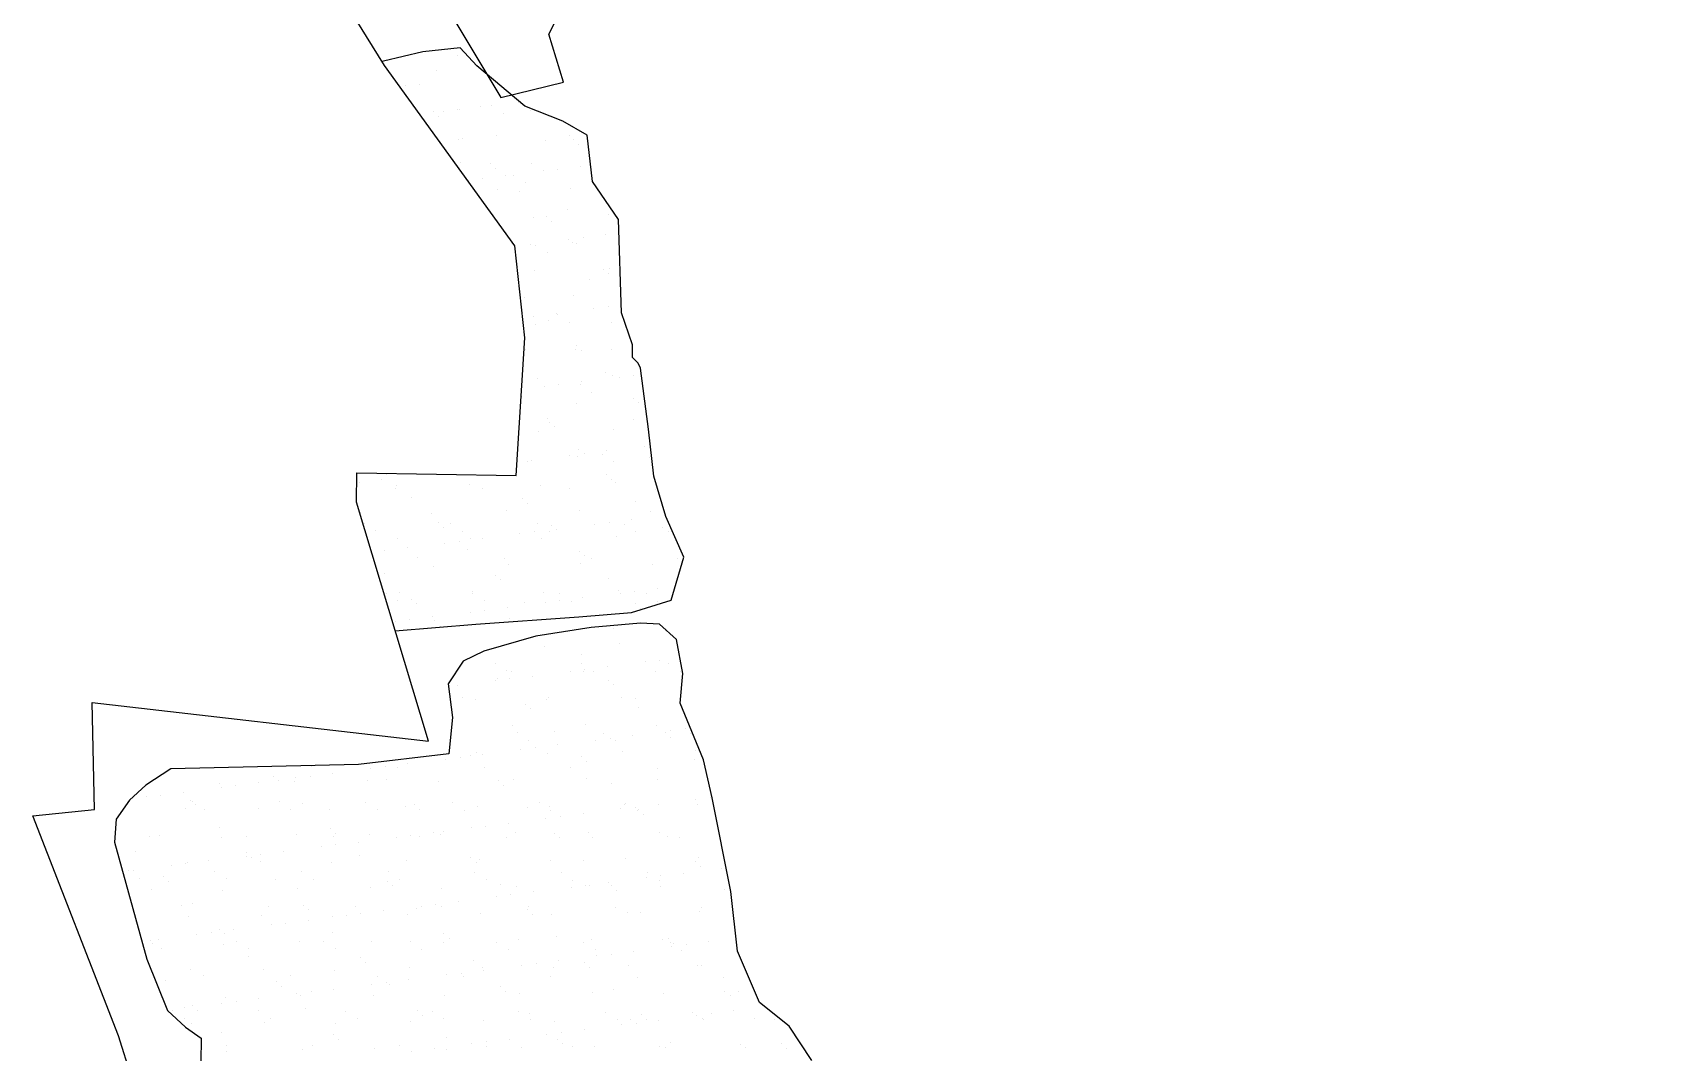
# Model space of a CAD drawing. Header units: metres. Extents: x 333256 to 336477, y 1789489 to 1791930.
# Drawn here: x 333256 to 334432, y 1790223 to 1790955 of the extents above; entities that cross this region are included whole.
import ezdxf

# ---------------------------------------------------------------- set-up
doc = ezdxf.new("R2010")
doc.units = ezdxf.units.M
doc.layers.add('SAND DUNES', color=42, linetype='Continuous')

msp = doc.modelspace()

# ---------------------------------------------------------------- linework, layer by layer
at = {"color": 3}
for points in [[(333298.9, 1790474), (333540.7, 1790446.1), (333488.9, 1790618), (333489.1, 1790639), (333603.8, 1790637.2), (333610, 1790736.2), (333602.8, 1790802.4), (333509.1, 1790932), (333430.7, 1791058.5)], [(333556.7, 1790968.9), (333592.6, 1790909), (333637.6, 1790920), (333627.1, 1790954.4), (333648.2, 1790995.9)], [(334470.7, 1789624.5), (334399.6, 1789569.1), (334302.3, 1789566.6), (334197.1, 1789512.9), (334027.1, 1789489), (333917.1, 1789493.2), (333536.2, 1789530.1), (333539.7, 1789490.9), (333520.5, 1789492.8), (333500.1, 1789589.7), (333486.1, 1789655), (333413.7, 1789928), (333345.8, 1790145.3), (333317.8, 1790234.4), (333256.1, 1790392.5), (333300.6, 1790397.1), (333298.9, 1790474)]]:
    msp.add_lwpolyline(points, dxfattribs=at)
at = {"layer": 'SAND DUNES'}
for p, q in [((333508.2, 1790935), (333507.4, 1790934.7)), ((333536.6, 1790941.8), (333508.2, 1790935)), ((333563.5, 1790944.6), (333536.6, 1790941.8)), ((333575.3, 1790931.6), (333563.5, 1790944.6)), ((333610, 1790902.6), (333575.3, 1790931.6)), ((333637.3, 1790892), (333610, 1790902.6)), ((333654.7, 1790881.9), (333637.3, 1790892)), ((333658.5, 1790848.6), (333654.7, 1790881.9)), ((333677.3, 1790821.1), (333658.5, 1790848.6)), ((333679.4, 1790754.2), (333677.3, 1790821.1)), ((333687.3, 1790731.1), (333679.4, 1790754.2)), ((333687.3, 1790726.1), (333687.3, 1790731.1)), ((333687.3, 1790722), (333687.3, 1790726.1)), ((333691.3, 1790717.9), (333687.3, 1790722)), ((333693.1, 1790714.3), (333691.3, 1790717.9)), ((333698.8, 1790670.5), (333693.1, 1790714.3)), ((333702.6, 1790636.7), (333698.8, 1790670.5)), ((333711.4, 1790607.8), (333702.6, 1790636.7)), ((333724.2, 1790578.4), (333711.4, 1790607.8)), ((333715.1, 1790547.6), (333724.2, 1790578.4)), ((333686.6, 1790538.8), (333715.1, 1790547.6)), ((333574.6, 1790530.4), (333648.8, 1790535.5)), ((333648.8, 1790535.5), (333686.6, 1790538.8)), ((333516.8, 1790525.5), (333574.6, 1790530.4)), ((333657.7, 1790528), (333617.8, 1790521.6)), ((333693.1, 1790531), (333657.7, 1790528)), ((333706.7, 1790530.3), (333693.1, 1790531)), ((333719, 1790519.2), (333706.7, 1790530.3)), ((333617.8, 1790521.6), (333580.4, 1790510.8)), ((333723.6, 1790494.8), (333719, 1790519.2)), ((333565.5, 1790503.6), (333554.7, 1790487.5)), ((333580.4, 1790510.8), (333565.5, 1790503.6)), ((333721.6, 1790473.6), (333723.6, 1790494.8)), ((333554.7, 1790487.5), (333558, 1790463.2)), ((333738.4, 1790432.8), (333721.6, 1790473.6)), ((333558, 1790463.2), (333555.3, 1790437)), ((333490.3, 1790429.5), (333355.3, 1790426.2)), ((333555.3, 1790437), (333490.3, 1790429.5)), ((333744.6, 1790405.4), (333738.4, 1790432.8)), ((333355.3, 1790426.2), (333337.5, 1790414.6)), ((333337.5, 1790414.6), (333325.7, 1790403.9)), ((333325.7, 1790403.9), (333316.2, 1790390.1)), ((333757.9, 1790338.2), (333744.6, 1790405.4)), ((333316.2, 1790390.1), (333314.8, 1790373.6)), ((333314.8, 1790373.6), (333338.1, 1790289.6)), ((333762.7, 1790295.2), (333757.9, 1790338.2)), ((333338.1, 1790289.6), (333353, 1790252.6)), ((333778.6, 1790258.4), (333762.7, 1790295.2)), ((333800, 1790241.3), (333778.6, 1790258.4)), ((333353, 1790252.6), (333365.9, 1790240.5)), ((333816.3, 1790216.7), (333800, 1790241.3)), ((333365.9, 1790240.5), (333377.3, 1790232.8)), ((333377.3, 1790232.8), (333376.9, 1790215.5))]:
    msp.add_line(p, q, dxfattribs=at)
at = {"layer": 'SAND DUNES', "linetype": 'Continuous'}
for p, q in [((333561.5, 1790939), (333561.5, 1790939)), ((333546.6, 1790928.6), (333546.6, 1790928.6)), ((333524.3, 1790917.3), (333524.3, 1790917.3)), ((333534.4, 1790918.4), (333534.4, 1790918.4)), ((333588.5, 1790920.1), (333588.5, 1790920.1)), ((333561.6, 1790900.1), (333561.6, 1790900.1)), ((333562.6, 1790900.4), (333562.6, 1790900.4)), ((333577.9, 1790902.2), (333577.9, 1790902.2)), ((333586.1, 1790903.2), (333586.1, 1790903.2)), ((333605.1, 1790905.6), (333605.1, 1790905.6)), ((333613.7, 1790899.9), (333613.7, 1790899.9)), ((333544.1, 1790899), (333544.1, 1790899)), ((333547.8, 1790895.6), (333547.8, 1790895.6)), ((333551.2, 1790898.8), (333551.2, 1790898.8)), ((333594.5, 1790897.7), (333594.5, 1790897.7)), ((333562.4, 1790878.5), (333562.4, 1790878.5)), ((333565.1, 1790879.5), (333565.1, 1790879.5)), ((333589.5, 1790881.5), (333589.5, 1790881.5)), ((333624.7, 1790878.2), (333624.7, 1790878.2)), ((333641.9, 1790881.9), (333641.9, 1790881.9)), ((333645.1, 1790878.4), (333645.1, 1790878.4)), ((333648.8, 1790875), (333648.8, 1790875)), ((333563.6, 1790861.9), (333563.6, 1790861.9)), ((333584.9, 1790861.2), (333584.9, 1790861.2)), ((333588.6, 1790857.8), (333588.6, 1790857.8)), ((333596.1, 1790852.7), (333596.1, 1790852.7)), ((333601.9, 1790853), (333601.9, 1790853)), ((333614.8, 1790861.4), (333614.8, 1790861.4)), ((333623.3, 1790856.2), (333623.3, 1790856.2)), ((333633.7, 1790857.5), (333633.7, 1790857.5)), ((333650, 1790859.5), (333650, 1790859.5)), ((333569.4, 1790849.4), (333569.4, 1790849.4)), ((333579.8, 1790850.7), (333579.8, 1790850.7)), ((333590.6, 1790843), (333590.6, 1790843)), ((333605.9, 1790841.7), (333605.9, 1790841.7)), ((333610.3, 1790847.6), (333610.3, 1790847.6)), ((333642.9, 1790843.4), (333642.9, 1790843.4)), ((333615.8, 1790822.8), (333615.8, 1790822.8)), ((333625.7, 1790823.4), (333625.7, 1790823.4)), ((333629.4, 1790820), (333629.4, 1790820)), ((333640.6, 1790828.1), (333640.6, 1790828.1)), ((333669.9, 1790824.5), (333669.9, 1790824.5)), ((333641.4, 1790806.7), (333641.4, 1790806.7)), ((333651.9, 1790808), (333651.9, 1790808)), ((333668.1, 1790810.1), (333668.1, 1790810.1)), ((333614.3, 1790803.3), (333614.3, 1790803.3)), ((333617.8, 1790802.8), (333617.8, 1790802.8)), ((333626.2, 1790797.4), (333626.2, 1790797.4)), ((333644, 1790804.8), (333644, 1790804.8)), ((333646.7, 1790803.9), (333646.7, 1790803.9)), ((333616.9, 1790784.3), (333616.9, 1790784.3)), ((333666.5, 1790785.6), (333666.5, 1790785.6)), ((333670.2, 1790782.2), (333670.2, 1790782.2)), ((333670.9, 1790785.9), (333670.9, 1790785.9)), ((333656.5, 1790777.9), (333656.5, 1790777.9)), ((333609.9, 1790765), (333609.9, 1790765)), ((333645, 1790766.3), (333645, 1790766.3)), ((333670, 1790758.6), (333670, 1790758.6)), ((333616.1, 1790751.8), (333616.1, 1790751.8)), ((333627.2, 1790748.9), (333627.2, 1790748.9)), ((333632.4, 1790753.8), (333632.4, 1790753.8)), ((333633.7, 1790752.7), (333633.7, 1790752.7)), ((333642.1, 1790747.2), (333642.1, 1790747.2)), ((333659.6, 1790757.2), (333659.6, 1790757.2)), ((333671.9, 1790747.4), (333671.9, 1790747.4)), ((333617.9, 1790745.7), (333617.9, 1790745.7)), ((333610.1, 1790728), (333610.1, 1790728)), ((333646.1, 1790727.8), (333646.1, 1790727.8)), ((333647.1, 1790730.6), (333647.1, 1790730.6)), ((333650.7, 1790727.2), (333650.7, 1790727.2)), ((333672.3, 1790727.7), (333672.3, 1790727.7)), ((333619, 1790707.2), (333619, 1790707.2)), ((333623.9, 1790701), (333623.9, 1790701)), ((333634.3, 1790702.3), (333634.3, 1790702.3)), ((333649.6, 1790702.5), (333649.6, 1790702.5)), ((333650.6, 1790704.4), (333650.6, 1790704.4)), ((333668, 1790711.1), (333668, 1790711.1)), ((333673, 1790708.9), (333673, 1790708.9)), ((333677.8, 1790707.8), (333677.8, 1790707.8)), ((333688.2, 1790709.1), (333688.2, 1790709.1)), ((333607.8, 1790693.9), (333607.8, 1790693.9)), ((333647.1, 1790689.2), (333647.1, 1790689.2)), ((333658, 1790697.1), (333658, 1790697.1)), ((333687.8, 1790692.8), (333687.8, 1790692.8)), ((333691.5, 1790689.4), (333691.5, 1790689.4)), ((333625.9, 1790677.8), (333625.9, 1790677.8)), ((333688.2, 1790677.6), (333688.2, 1790677.6)), ((333620, 1790668.7), (333620, 1790668.7)), ((333627.6, 1790675.6), (333627.6, 1790675.6)), ((333631.3, 1790672.2), (333631.3, 1790672.2)), ((333674, 1790670.3), (333674, 1790670.3)), ((333648.6, 1790656.1), (333648.6, 1790656.1)), ((333652.5, 1790652.8), (333652.5, 1790652.8)), ((333668.8, 1790654.9), (333668.8, 1790654.9)), ((333695.9, 1790658.3), (333695.9, 1790658.3)), ((333611.6, 1790647.1), (333611.6, 1790647.1)), ((333614.9, 1790648.1), (333614.9, 1790648.1)), ((333642.1, 1790651.5), (333642.1, 1790651.5)), ((333648.1, 1790650.7), (333648.1, 1790650.7)), ((333665.4, 1790652.3), (333665.4, 1790652.3)), ((333673.8, 1790646.9), (333673.8, 1790646.9)), ((333699.3, 1790650.1), (333699.3, 1790650.1)), ((333490.9, 1790632.5), (333490.9, 1790632.5)), ((333507.1, 1790634.5), (333507.1, 1790634.5)), ((333510.8, 1790637.7), (333510.8, 1790637.7)), ((333517.5, 1790630.3), (333517.5, 1790630.3)), ((333534.3, 1790638), (333534.3, 1790638)), ((333569.9, 1790630.6), (333569.9, 1790630.6)), ((333621.1, 1790630.1), (333621.1, 1790630.1)), ((333668.4, 1790637.8), (333668.4, 1790637.8)), ((333672.1, 1790634.4), (333672.1, 1790634.4)), ((333675.1, 1790631.8), (333675.1, 1790631.8)), ((333517.2, 1790628.1), (333517.2, 1790628.1)), ((333528.2, 1790621.7), (333528.2, 1790621.7)), ((333579.5, 1790627.8), (333579.5, 1790627.8)), ((333608.2, 1790620.6), (333608.2, 1790620.6)), ((333611.9, 1790617.2), (333611.9, 1790617.2)), ((333641.8, 1790627.6), (333641.8, 1790627.6)), ((333689.4, 1790618.3), (333689.4, 1790618.3)), ((333704.1, 1790627.4), (333704.1, 1790627.4)), ((333491.7, 1790610.6), (333491.7, 1790610.6)), ((333542.8, 1790610.1), (333542.8, 1790610.1)), ((333596.8, 1790611.7), (333596.8, 1790611.7)), ((333649.2, 1790612.1), (333649.2, 1790612.1)), ((333686.9, 1790605.4), (333686.9, 1790605.4)), ((333700.4, 1790611.6), (333700.4, 1790611.6)), ((333494.5, 1790602.8), (333494.5, 1790602.8)), ((333502.9, 1790597.4), (333502.9, 1790597.4)), ((333548, 1790603.3), (333548, 1790603.3)), ((333551.6, 1790599.9), (333551.6, 1790599.9)), ((333556.7, 1790602.6), (333556.7, 1790602.6)), ((333565.2, 1790597.2), (333565.2, 1790597.2)), ((333606.4, 1790595.3), (333606.4, 1790595.3)), ((333616.8, 1790596.6), (333616.8, 1790596.6)), ((333619, 1790602.4), (333619, 1790602.4)), ((333627.4, 1790597), (333627.4, 1790597)), ((333629.2, 1790601.1), (333629.2, 1790601.1)), ((333633, 1790598.7), (333633, 1790598.7)), ((333660.2, 1790602.1), (333660.2, 1790602.1)), ((333670.6, 1790603.4), (333670.6, 1790603.4)), ((333681.3, 1790602.1), (333681.3, 1790602.1)), ((333689.7, 1790596.7), (333689.7, 1790596.7)), ((333709.2, 1790600), (333709.2, 1790600)), ((333712.9, 1790596.6), (333712.9, 1790596.6)), ((333509, 1790583), (333509, 1790583)), ((333518.6, 1790591.7), (333518.6, 1790591.7)), ((333525.3, 1790585.1), (333525.3, 1790585.1)), ((333552.5, 1790588.5), (333552.5, 1790588.5)), ((333562.9, 1790589.8), (333562.9, 1790589.8)), ((333568.9, 1790583.9), (333568.9, 1790583.9)), ((333570.9, 1790592.1), (333570.9, 1790592.1)), ((333579.2, 1790591.9), (333579.2, 1790591.9)), ((333622.1, 1790591.6), (333622.1, 1790591.6)), ((333649, 1790582.8), (333649, 1790582.8)), ((333676.1, 1790593.2), (333676.1, 1790593.2)), ((333533.1, 1790577.9), (333533.1, 1790577.9)), ((333543.9, 1790571.6), (333543.9, 1790571.6)), ((333595.4, 1790577.7), (333595.4, 1790577.7)), ((333597.9, 1790573.2), (333597.9, 1790573.2)), ((333650.2, 1790573.6), (333650.2, 1790573.6)), ((333652.6, 1790579.4), (333652.6, 1790579.4)), ((333657.7, 1790577.4), (333657.7, 1790577.4)), ((333701.4, 1790573.1), (333701.4, 1790573.1)), ((333720, 1790577.2), (333720, 1790577.2)), ((333508.7, 1790566.7), (333508.7, 1790566.7)), ((333588.7, 1790565.5), (333588.7, 1790565.5)), ((333592.4, 1790562.2), (333592.4, 1790562.2)), ((333669.9, 1790563.3), (333669.9, 1790563.3)), ((333510.3, 1790552.7), (333510.3, 1790552.7)), ((333518.7, 1790547.2), (333518.7, 1790547.2)), ((333519.6, 1790553.2), (333519.6, 1790553.2)), ((333528.5, 1790548.3), (333528.5, 1790548.3)), ((333572, 1790553.6), (333572, 1790553.6)), ((333572.6, 1790552.4), (333572.6, 1790552.4)), ((333581, 1790547), (333581, 1790547)), ((333623.2, 1790553), (333623.2, 1790553)), ((333634.9, 1790552.2), (333634.9, 1790552.2)), ((333634.9, 1790547.1), (333634.9, 1790547.1)), ((333643.3, 1790546.8), (333643.3, 1790546.8)), ((333651.2, 1790549.2), (333651.2, 1790549.2)), ((333677.2, 1790554.7), (333677.2, 1790554.7)), ((333678.4, 1790552.6), (333678.4, 1790552.6)), ((333688.8, 1790553.9), (333688.8, 1790553.9)), ((333697.2, 1790552), (333697.2, 1790552)), ((333705.1, 1790556), (333705.1, 1790556)), ((333532.2, 1790544.9), (333532.2, 1790544.9)), ((333543.5, 1790535.6), (333543.5, 1790535.6)), ((333570.6, 1790539), (333570.6, 1790539)), ((333581.1, 1790540.4), (333581.1, 1790540.4)), ((333597.3, 1790542.4), (333597.3, 1790542.4)), ((333609.7, 1790546.1), (333609.7, 1790546.1)), ((333624.5, 1790545.8), (333624.5, 1790545.8)), ((333689.8, 1790545), (333689.8, 1790545)), ((333693.4, 1790541.6), (333693.4, 1790541.6)), ((333705.6, 1790546.5), (333705.6, 1790546.5)), ((333516.8, 1790532.3), (333516.8, 1790532.3)), ((333527.2, 1790533.6), (333527.2, 1790533.6)), ((333544.9, 1790533), (333544.9, 1790533)), ((333549.5, 1790528.9), (333549.5, 1790528.9)), ((333598.9, 1790534.7), (333598.9, 1790534.7)), ((333673.6, 1790527.3), (333673.6, 1790527.3)), ((333710.7, 1790525.5), (333710.7, 1790525.5)), ((333624.2, 1790514.5), (333624.2, 1790514.5)), ((333678.2, 1790516.1), (333678.2, 1790516.1)), ((333573, 1790507.1), (333573, 1790507.1)), ((333588.5, 1790502.3), (333588.5, 1790502.3)), ((333650.5, 1790508.3), (333650.5, 1790508.3)), ((333650.8, 1790502), (333650.8, 1790502)), ((333669.4, 1790499.7), (333669.4, 1790499.7)), ((333696.6, 1790503.2), (333696.6, 1790503.2)), ((333707, 1790504.5), (333707, 1790504.5)), ((333713.1, 1790501.8), (333713.1, 1790501.8)), ((333588.8, 1790489.6), (333588.8, 1790489.6)), ((333590.3, 1790491.1), (333590.3, 1790491.1)), ((333596.9, 1790496.8), (333596.9, 1790496.8)), ((333599.2, 1790490.9), (333599.2, 1790490.9)), ((333600, 1790496.1), (333600, 1790496.1)), ((333615.5, 1790493), (333615.5, 1790493)), ((333642.7, 1790496.4), (333642.7, 1790496.4)), ((333652.3, 1790496.5), (333652.3, 1790496.5)), ((333653.1, 1790497.7), (333653.1, 1790497.7)), ((333659.2, 1790496.6), (333659.2, 1790496.6)), ((333670.3, 1790490), (333670.3, 1790490)), ((333703.5, 1790496), (333703.5, 1790496)), ((333721.5, 1790496.4), (333721.5, 1790496.4)), ((333561.6, 1790486.2), (333561.6, 1790486.2)), ((333564.9, 1790477.6), (333564.9, 1790477.6)), ((333574.1, 1790476.5), (333574.1, 1790476.5)), ((333627.2, 1790477.3), (333627.2, 1790477.3)), ((333674, 1790486.6), (333674, 1790486.6)), ((333679.3, 1790477.6), (333679.3, 1790477.6)), ((333689.4, 1790477.1), (333689.4, 1790477.1)), ((333610.1, 1790472.8), (333610.1, 1790472.8)), ((333613.8, 1790469.4), (333613.8, 1790469.4)), ((333625.2, 1790475.9), (333625.2, 1790475.9)), ((333691.3, 1790470.5), (333691.3, 1790470.5)), ((333601, 1790457.6), (333601, 1790457.6)), ((333631.1, 1790453.3), (333631.1, 1790453.3)), ((333653.4, 1790458), (333653.4, 1790458)), ((333704.5, 1790457.4), (333704.5, 1790457.4)), ((333714.7, 1790453.7), (333714.7, 1790453.7)), ((333725.1, 1790455), (333725.1, 1790455)), ((333604.4, 1790452.1), (333604.4, 1790452.1)), ((333612.8, 1790446.7), (333612.8, 1790446.7)), ((333617.4, 1790441.4), (333617.4, 1790441.4)), ((333633.7, 1790443.5), (333633.7, 1790443.5)), ((333660.9, 1790446.9), (333660.9, 1790446.9)), ((333666.7, 1790451.9), (333666.7, 1790451.9)), ((333671.3, 1790448.2), (333671.3, 1790448.2)), ((333675.1, 1790446.4), (333675.1, 1790446.4)), ((333687.5, 1790450.3), (333687.5, 1790450.3)), ((333711.1, 1790452.2), (333711.1, 1790452.2)), ((333714.8, 1790448.8), (333714.8, 1790448.8)), ((333728.9, 1790451.6), (333728.9, 1790451.6)), ((333525.9, 1790429.9), (333525.9, 1790429.9)), ((333553.1, 1790433.3), (333553.1, 1790433.3)), ((333563.5, 1790434.7), (333563.5, 1790434.7)), ((333570.9, 1790436.1), (333570.9, 1790436.1)), ((333575.1, 1790437.9), (333575.1, 1790437.9)), ((333579.8, 1790436.7), (333579.8, 1790436.7)), ((333607, 1790440.1), (333607, 1790440.1)), ((333626.3, 1790437.4), (333626.3, 1790437.4)), ((333650.9, 1790435), (333650.9, 1790435)), ((333654.6, 1790431.6), (333654.6, 1790431.6)), ((333680.3, 1790439.1), (333680.3, 1790439.1)), ((333732.1, 1790432.7), (333732.1, 1790432.7)), ((333732.7, 1790439.4), (333732.7, 1790439.4)), ((333349.4, 1790422.2), (333349.4, 1790422.2)), ((333429.4, 1790421.1), (333429.4, 1790421.1)), ((333433.1, 1790417.7), (333433.1, 1790417.7)), ((333444.5, 1790417.5), (333444.5, 1790417.5)), ((333445.4, 1790419.8), (333445.4, 1790419.8)), ((333455.8, 1790421.1), (333455.8, 1790421.1)), ((333456.2, 1790427.9), (333456.2, 1790427.9)), ((333472, 1790423.1), (333472, 1790423.1)), ((333496.9, 1790417.9), (333496.9, 1790417.9)), ((333499.2, 1790426.6), (333499.2, 1790426.6)), ((333509.6, 1790427.9), (333509.6, 1790427.9)), ((333510.6, 1790418.9), (333510.6, 1790418.9)), ((333518.5, 1790427.6), (333518.5, 1790427.6)), ((333548, 1790417.4), (333548, 1790417.4)), ((333580.7, 1790427.4), (333580.7, 1790427.4)), ((333590.7, 1790417.7), (333590.7, 1790417.7)), ((333602.1, 1790419), (333602.1, 1790419)), ((333643, 1790427.2), (333643, 1790427.2)), ((333654.4, 1790419.4), (333654.4, 1790419.4)), ((333705.3, 1790426.9), (333705.3, 1790426.9)), ((333705.6, 1790418.9), (333705.6, 1790418.9)), ((333337.6, 1790406.2), (333337.6, 1790406.2)), ((333348, 1790407.5), (333348, 1790407.5)), ((333364.3, 1790409.5), (333364.3, 1790409.5)), ((333390.5, 1790415.9), (333390.5, 1790415.9)), ((333391.5, 1790413), (333391.5, 1790413)), ((333401.9, 1790414.3), (333401.9, 1790414.3)), ((333418.2, 1790416.3), (333418.2, 1790416.3)), ((333594.3, 1790414.3), (333594.3, 1790414.3)), ((333671.9, 1790415.5), (333671.9, 1790415.5)), ((333743.3, 1790405.6), (333743.3, 1790405.6)), ((333366.3, 1790397.5), (333366.3, 1790397.5)), ((333369.2, 1790403.9), (333369.2, 1790403.9)), ((333371.1, 1790402.8), (333371.1, 1790402.8)), ((333372.9, 1790400.5), (333372.9, 1790400.5)), ((333379.5, 1790397.4), (333379.5, 1790397.4)), ((333418.6, 1790397.9), (333418.6, 1790397.9)), ((333433.4, 1790402.6), (333433.4, 1790402.6)), ((333441.8, 1790397.2), (333441.8, 1790397.2)), ((333450.4, 1790401.7), (333450.4, 1790401.7)), ((333469.8, 1790397.4), (333469.8, 1790397.4)), ((333495.7, 1790402.4), (333495.7, 1790402.4)), ((333504.1, 1790397), (333504.1, 1790397)), ((333523.8, 1790399), (333523.8, 1790399)), ((333530.4, 1790400.5), (333530.4, 1790400.5)), ((333534.1, 1790397.1), (333534.1, 1790397.1)), ((333558, 1790402.2), (333558, 1790402.2)), ((333566.4, 1790396.7), (333566.4, 1790396.7)), ((333576.2, 1790399.4), (333576.2, 1790399.4)), ((333611.6, 1790398.3), (333611.6, 1790398.3)), ((333620.2, 1790401.9), (333620.2, 1790401.9)), ((333627.3, 1790398.9), (333627.3, 1790398.9)), ((333628.7, 1790396.5), (333628.7, 1790396.5)), ((333651.8, 1790394), (333651.8, 1790394)), ((333679, 1790397.5), (333679, 1790397.5)), ((333681.4, 1790400.5), (333681.4, 1790400.5)), ((333682.5, 1790401.7), (333682.5, 1790401.7)), ((333689.4, 1790398.8), (333689.4, 1790398.8)), ((333690.9, 1790396.3), (333690.9, 1790396.3)), ((333691.7, 1790397.2), (333691.7, 1790397.2)), ((333695.3, 1790393.8), (333695.3, 1790393.8)), ((333705.7, 1790400.8), (333705.7, 1790400.8)), ((333732.9, 1790404.3), (333732.9, 1790404.3)), ((333733.7, 1790400.9), (333733.7, 1790400.9)), ((333744.8, 1790401.5), (333744.8, 1790401.5)), ((333390.2, 1790384.4), (333390.2, 1790384.4)), ((333470.2, 1790383.3), (333470.2, 1790383.3)), ((333571.3, 1790383.9), (333571.3, 1790383.9)), ((333581.7, 1790385.2), (333581.7, 1790385.2)), ((333598, 1790387.2), (333598, 1790387.2)), ((333625.1, 1790390.7), (333625.1, 1790390.7)), ((333635.6, 1790392), (333635.6, 1790392)), ((333340.4, 1790377.9), (333340.4, 1790377.9)), ((333347.5, 1790378.1), (333347.5, 1790378.1)), ((333391.6, 1790377.3), (333391.6, 1790377.3)), ((333409.8, 1790377.9), (333409.8, 1790377.9)), ((333445.6, 1790379), (333445.6, 1790379)), ((333463.5, 1790370.3), (333463.5, 1790370.3)), ((333472.1, 1790377.7), (333472.1, 1790377.7)), ((333473.9, 1790379.9), (333473.9, 1790379.9)), ((333473.9, 1790371.6), (333473.9, 1790371.6)), ((333490.2, 1790373.7), (333490.2, 1790373.7)), ((333497.9, 1790379.4), (333497.9, 1790379.4)), ((333517.4, 1790377.1), (333517.4, 1790377.1)), ((333527.8, 1790378.4), (333527.8, 1790378.4)), ((333534.3, 1790377.5), (333534.3, 1790377.5)), ((333544.1, 1790380.5), (333544.1, 1790380.5)), ((333549.1, 1790378.8), (333549.1, 1790378.8)), ((333551.4, 1790381.1), (333551.4, 1790381.1)), ((333596.6, 1790377.2), (333596.6, 1790377.2)), ((333603.1, 1790380.5), (333603.1, 1790380.5)), ((333631.4, 1790380), (333631.4, 1790380)), ((333635.1, 1790376.6), (333635.1, 1790376.6)), ((333655.5, 1790380.9), (333655.5, 1790380.9)), ((333658.9, 1790377), (333658.9, 1790377)), ((333706.6, 1790380.3), (333706.6, 1790380.3)), ((333712.6, 1790377.7), (333712.6, 1790377.7)), ((333721.2, 1790376.8), (333721.2, 1790376.8)), ((333330, 1790367.2), (333330, 1790367.2)), ((333367.3, 1790359), (333367.3, 1790359)), ((333382.5, 1790360.1), (333382.5, 1790360.1)), ((333409.7, 1790363.5), (333409.7, 1790363.5)), ((333410, 1790366.1), (333410, 1790366.1)), ((333413.7, 1790362.7), (333413.7, 1790362.7)), ((333419.7, 1790359.4), (333419.7, 1790359.4)), ((333420.1, 1790364.8), (333420.1, 1790364.8)), ((333436.3, 1790366.9), (333436.3, 1790366.9)), ((333470.8, 1790358.8), (333470.8, 1790358.8)), ((333491.2, 1790363.9), (333491.2, 1790363.9)), ((333524.9, 1790360.5), (333524.9, 1790360.5)), ((333571.2, 1790362.7), (333571.2, 1790362.7)), ((333574.9, 1790359.3), (333574.9, 1790359.3)), ((333577.2, 1790360.8), (333577.2, 1790360.8)), ((333628.4, 1790360.3), (333628.4, 1790360.3)), ((333652.4, 1790360.5), (333652.4, 1790360.5)), ((333682.4, 1790362), (333682.4, 1790362)), ((333732.5, 1790359.4), (333732.5, 1790359.4)), ((333734.8, 1790362.3), (333734.8, 1790362.3)), ((333324.7, 1790352.9), (333324.7, 1790352.9)), ((333328.6, 1790353.3), (333328.6, 1790353.3)), ((333333.1, 1790347.5), (333333.1, 1790347.5)), ((333349.8, 1790348.9), (333349.8, 1790348.9)), ((333355.8, 1790356.7), (333355.8, 1790356.7)), ((333366.2, 1790358), (333366.2, 1790358)), ((333387, 1790352.7), (333387, 1790352.7)), ((333395.4, 1790347.3), (333395.4, 1790347.3)), ((333449.3, 1790352.4), (333449.3, 1790352.4)), ((333457.7, 1790347), (333457.7, 1790347)), ((333511.6, 1790352.2), (333511.6, 1790352.2)), ((333520, 1790346.8), (333520, 1790346.8)), ((333573.8, 1790352), (333573.8, 1790352)), ((333636.1, 1790351.7), (333636.1, 1790351.7)), ((333697.2, 1790348), (333697.2, 1790348)), ((333698.4, 1790351.5), (333698.4, 1790351.5)), ((333707.6, 1790349.3), (333707.6, 1790349.3)), ((333723.9, 1790351.4), (333723.9, 1790351.4)), ((333736.1, 1790356), (333736.1, 1790356)), ((333751.1, 1790354.8), (333751.1, 1790354.8)), ((333341.4, 1790339.3), (333341.4, 1790339.3)), ((333353.5, 1790345.5), (333353.5, 1790345.5)), ((333392.6, 1790338.8), (333392.6, 1790338.8)), ((333431, 1790346.6), (333431, 1790346.6)), ((333446.6, 1790340.5), (333446.6, 1790340.5)), ((333499, 1790340.8), (333499, 1790340.8)), ((333511, 1790345.5), (333511, 1790345.5)), ((333514.7, 1790342.1), (333514.7, 1790342.1)), ((333550.1, 1790340.3), (333550.1, 1790340.3)), ((333582.2, 1790346.6), (333582.2, 1790346.6)), ((333592.2, 1790343.3), (333592.2, 1790343.3)), ((333599.9, 1790335.7), (333599.9, 1790335.7)), ((333604.2, 1790341.9), (333604.2, 1790341.9)), ((333616.1, 1790337.8), (333616.1, 1790337.8)), ((333643.3, 1790341.2), (333643.3, 1790341.2)), ((333644.5, 1790346.3), (333644.5, 1790346.3)), ((333653.7, 1790342.5), (333653.7, 1790342.5)), ((333656.5, 1790342.3), (333656.5, 1790342.3)), ((333670, 1790344.6), (333670, 1790344.6)), ((333672.2, 1790342.2), (333672.2, 1790342.2)), ((333675.9, 1790338.8), (333675.9, 1790338.8)), ((333706.8, 1790346.1), (333706.8, 1790346.1)), ((333707.7, 1790341.8), (333707.7, 1790341.8)), ((333753.4, 1790339.9), (333753.4, 1790339.9)), ((333363.4, 1790328), (333363.4, 1790328)), ((333370.8, 1790329.4), (333370.8, 1790329.4)), ((333425.7, 1790327.7), (333425.7, 1790327.7)), ((333450.8, 1790328.3), (333450.8, 1790328.3)), ((333454.5, 1790324.9), (333454.5, 1790324.9)), ((333487.9, 1790327.5), (333487.9, 1790327.5)), ((333508.4, 1790324.2), (333508.4, 1790324.2)), ((333532, 1790326.1), (333532, 1790326.1)), ((333535.6, 1790327.6), (333535.6, 1790327.6)), ((333546, 1790329), (333546, 1790329)), ((333550.2, 1790327.3), (333550.2, 1790327.3)), ((333562.3, 1790331), (333562.3, 1790331)), ((333589.4, 1790334.4), (333589.4, 1790334.4)), ((333612, 1790324.9), (333612, 1790324.9)), ((333612.5, 1790327.1), (333612.5, 1790327.1)), ((333674.8, 1790326.8), (333674.8, 1790326.8)), ((333683.5, 1790323.4), (333683.5, 1790323.4)), ((333735.8, 1790323.8), (333735.8, 1790323.8)), ((333737.1, 1790326.6), (333737.1, 1790326.6)), ((333368.4, 1790320.4), (333368.4, 1790320.4)), ((333420.7, 1790320.8), (333420.7, 1790320.8)), ((333427.8, 1790314.1), (333427.8, 1790314.1)), ((333438.2, 1790315.4), (333438.2, 1790315.4)), ((333454.5, 1790317.4), (333454.5, 1790317.4)), ((333471.9, 1790320.3), (333471.9, 1790320.3)), ((333481.7, 1790320.8), (333481.7, 1790320.8)), ((333492.1, 1790322.2), (333492.1, 1790322.2)), ((333525.9, 1790321.9), (333525.9, 1790321.9)), ((333578.3, 1790322.3), (333578.3, 1790322.3)), ((333615.7, 1790321.5), (333615.7, 1790321.5)), ((333629.4, 1790321.8), (333629.4, 1790321.8)), ((333693.2, 1790322.7), (333693.2, 1790322.7)), ((333340.6, 1790302.7), (333340.6, 1790302.7)), ((333342.5, 1790300.8), (333342.5, 1790300.8)), ((333346.8, 1790303.8), (333346.8, 1790303.8)), ((333373.9, 1790307.3), (333373.9, 1790307.3)), ((333384.4, 1790308.6), (333384.4, 1790308.6)), ((333390.6, 1790311.1), (333390.6, 1790311.1)), ((333393.6, 1790300.3), (333393.6, 1790300.3)), ((333394.2, 1790307.7), (333394.2, 1790307.7)), ((333400.6, 1790310.6), (333400.6, 1790310.6)), ((333402.9, 1790302.5), (333402.9, 1790302.5)), ((333447.7, 1790301.9), (333447.7, 1790301.9)), ((333465.2, 1790302.3), (333465.2, 1790302.3)), ((333471.8, 1790308.9), (333471.8, 1790308.9)), ((333500, 1790302.3), (333500, 1790302.3)), ((333527.4, 1790302), (333527.4, 1790302)), ((333551.2, 1790301.8), (333551.2, 1790301.8)), ((333551.8, 1790307.7), (333551.8, 1790307.7)), ((333555.5, 1790304.3), (333555.5, 1790304.3)), ((333589.7, 1790301.8), (333589.7, 1790301.8)), ((333605.2, 1790303.4), (333605.2, 1790303.4)), ((333633, 1790305.5), (333633, 1790305.5)), ((333652, 1790301.6), (333652, 1790301.6)), ((333657.6, 1790303.8), (333657.6, 1790303.8)), ((333708.7, 1790303.3), (333708.7, 1790303.3)), ((333713, 1790304.4), (333713, 1790304.4)), ((333714.3, 1790301.3), (333714.3, 1790301.3)), ((333716.7, 1790301), (333716.7, 1790301)), ((333725.8, 1790299.9), (333725.8, 1790299.9)), ((333742, 1790301.9), (333742, 1790301.9)), ((333349, 1790297.3), (333349, 1790297.3)), ((333411.3, 1790297.1), (333411.3, 1790297.1)), ((333411.6, 1790291.6), (333411.6, 1790291.6)), ((333473.6, 1790296.9), (333473.6, 1790296.9)), ((333491.6, 1790290.5), (333491.6, 1790290.5)), ((333535.8, 1790296.6), (333535.8, 1790296.6)), ((333572.8, 1790288.3), (333572.8, 1790288.3)), ((333598.1, 1790296.4), (333598.1, 1790296.4)), ((333634.3, 1790288.3), (333634.3, 1790288.3)), ((333660.4, 1790296.2), (333660.4, 1790296.2)), ((333661.5, 1790291.8), (333661.5, 1790291.8)), ((333671.9, 1790293.1), (333671.9, 1790293.1)), ((333688.2, 1790295.1), (333688.2, 1790295.1)), ((333715.4, 1790298.6), (333715.4, 1790298.6)), ((333722.7, 1790295.9), (333722.7, 1790295.9)), ((333369.4, 1790281.9), (333369.4, 1790281.9)), ((333379.2, 1790277.8), (333379.2, 1790277.8)), ((333421.8, 1790282.3), (333421.8, 1790282.3)), ((333441.5, 1790277.6), (333441.5, 1790277.6)), ((333472.9, 1790281.7), (333472.9, 1790281.7)), ((333495.2, 1790287.1), (333495.2, 1790287.1)), ((333503.8, 1790277.3), (333503.8, 1790277.3)), ((333527, 1790283.4), (333527, 1790283.4)), ((333553.7, 1790278.2), (333553.7, 1790278.2)), ((333564.1, 1790279.5), (333564.1, 1790279.5)), ((333566.1, 1790277.1), (333566.1, 1790277.1)), ((333579.3, 1790283.8), (333579.3, 1790283.8)), ((333580.4, 1790281.5), (333580.4, 1790281.5)), ((333607.6, 1790285), (333607.6, 1790285)), ((333618, 1790286.3), (333618, 1790286.3)), ((333628.4, 1790276.9), (333628.4, 1790276.9)), ((333630.5, 1790283.2), (333630.5, 1790283.2)), ((333652.8, 1790287.2), (333652.8, 1790287.2)), ((333656.5, 1790283.8), (333656.5, 1790283.8)), ((333684.5, 1790284.9), (333684.5, 1790284.9)), ((333690.7, 1790276.6), (333690.7, 1790276.6)), ((333734, 1790284.9), (333734, 1790284.9)), ((333736.9, 1790285.3), (333736.9, 1790285.3)), ((333752.9, 1790276.4), (333752.9, 1790276.4)), ((333351.3, 1790274.4), (333351.3, 1790274.4)), ((333431.4, 1790273.3), (333431.4, 1790273.3)), ((333435, 1790269.9), (333435, 1790269.9)), ((333446, 1790264.6), (333446, 1790264.6)), ((333456.4, 1790265.9), (333456.4, 1790265.9)), ((333472.7, 1790268), (333472.7, 1790268)), ((333499.9, 1790271.4), (333499.9, 1790271.4)), ((333510.3, 1790272.7), (333510.3, 1790272.7)), ((333512.6, 1790271.1), (333512.6, 1790271.1)), ((333526.5, 1790274.8), (333526.5, 1790274.8)), ((333592.6, 1790269.9), (333592.6, 1790269.9)), ((333596.2, 1790266.5), (333596.2, 1790266.5)), ((333606.3, 1790264.9), (333606.3, 1790264.9)), ((333658.6, 1790265.2), (333658.6, 1790265.2)), ((333673.8, 1790267.7), (333673.8, 1790267.7)), ((333709.8, 1790264.7), (333709.8, 1790264.7)), ((333753.8, 1790266.6), (333753.8, 1790266.6)), ((333763.8, 1790266.4), (333763.8, 1790266.4)), ((333364.9, 1790254.4), (333364.9, 1790254.4)), ((333371.1, 1790256.1), (333371.1, 1790256.1)), ((333374.8, 1790252.7), (333374.8, 1790252.7)), ((333392.1, 1790257.8), (333392.1, 1790257.8)), ((333394.7, 1790261.7), (333394.7, 1790261.7)), ((333402.5, 1790259.1), (333402.5, 1790259.1)), ((333418.8, 1790261.2), (333418.8, 1790261.2)), ((333448.7, 1790263.4), (333448.7, 1790263.4)), ((333452.3, 1790253.8), (333452.3, 1790253.8)), ((333501.1, 1790263.7), (333501.1, 1790263.7)), ((333532.4, 1790252.7), (333532.4, 1790252.7)), ((333552.2, 1790263.2), (333552.2, 1790263.2)), ((333757.5, 1790263.2), (333757.5, 1790263.2)), ((333356.5, 1790252.6), (333356.5, 1790252.6)), ((333364.9, 1790247.1), (333364.9, 1790247.1)), ((333370.5, 1790243.3), (333370.5, 1790243.3)), ((333418.7, 1790252.3), (333418.7, 1790252.3)), ((333422.8, 1790243.7), (333422.8, 1790243.7)), ((333427.1, 1790246.9), (333427.1, 1790246.9)), ((333474, 1790243.2), (333474, 1790243.2)), ((333481, 1790252.1), (333481, 1790252.1)), ((333489.4, 1790246.7), (333489.4, 1790246.7)), ((333528, 1790244.8), (333528, 1790244.8)), ((333536, 1790249.3), (333536, 1790249.3)), ((333543.3, 1790251.9), (333543.3, 1790251.9)), ((333551.7, 1790246.5), (333551.7, 1790246.5)), ((333580.4, 1790245.2), (333580.4, 1790245.2)), ((333605.6, 1790251.6), (333605.6, 1790251.6)), ((333613.6, 1790250.5), (333613.6, 1790250.5)), ((333614, 1790246.2), (333614, 1790246.2)), ((333631.5, 1790244.7), (333631.5, 1790244.7)), ((333667.9, 1790251.4), (333667.9, 1790251.4)), ((333676.3, 1790246), (333676.3, 1790246)), ((333679.6, 1790242.3), (333679.6, 1790242.3)), ((333685.6, 1790246.3), (333685.6, 1790246.3)), ((333690.1, 1790243.6), (333690.1, 1790243.6)), ((333693.6, 1790249.4), (333693.6, 1790249.4)), ((333697.2, 1790246), (333697.2, 1790246)), ((333706.3, 1790245.7), (333706.3, 1790245.7)), ((333730.2, 1790251.2), (333730.2, 1790251.2)), ((333733.5, 1790249.1), (333733.5, 1790249.1)), ((333737.9, 1790246.7), (333737.9, 1790246.7)), ((333738.6, 1790245.8), (333738.6, 1790245.8)), ((333743.9, 1790250.4), (333743.9, 1790250.4)), ((333760.2, 1790252.5), (333760.2, 1790252.5)), ((333774.8, 1790247.1), (333774.8, 1790247.1)), ((333789.1, 1790246.2), (333789.1, 1790246.2)), ((333392.1, 1790236.6), (333392.1, 1790236.6)), ((333472.1, 1790235.5), (333472.1, 1790235.5)), ((333475.8, 1790232.1), (333475.8, 1790232.1)), ((333553.3, 1790233.3), (333553.3, 1790233.3)), ((333582.3, 1790230), (333582.3, 1790230)), ((333598.6, 1790232.1), (333598.6, 1790232.1)), ((333625.8, 1790235.5), (333625.8, 1790235.5)), ((333633.4, 1790232.1), (333633.4, 1790232.1)), ((333636.2, 1790236.8), (333636.2, 1790236.8)), ((333652.5, 1790238.9), (333652.5, 1790238.9)), ((333714.6, 1790229.9), (333714.6, 1790229.9)), ((333395.1, 1790227.6), (333395.1, 1790227.6)), ((333395.7, 1790223.2), (333395.7, 1790223.2)), ((333449.8, 1790224.8), (333449.8, 1790224.8)), ((333457.4, 1790227.4), (333457.4, 1790227.4)), ((333502.1, 1790225.2), (333502.1, 1790225.2)), ((333519.7, 1790227.2), (333519.7, 1790227.2)), ((333528.4, 1790223.2), (333528.4, 1790223.2)), ((333544.7, 1790225.3), (333544.7, 1790225.3)), ((333553.3, 1790224.7), (333553.3, 1790224.7)), ((333571.9, 1790228.7), (333571.9, 1790228.7)), ((333582, 1790226.9), (333582, 1790226.9)), ((333607.3, 1790226.3), (333607.3, 1790226.3)), ((333637, 1790228.7), (333637, 1790228.7)), ((333644.2, 1790226.7), (333644.2, 1790226.7)), ((333659.7, 1790226.7), (333659.7, 1790226.7)), ((333706.5, 1790226.5), (333706.5, 1790226.5)), ((333710.8, 1790226.2), (333710.8, 1790226.2)), ((333764.8, 1790227.8), (333764.8, 1790227.8)), ((333768.8, 1790226.2), (333768.8, 1790226.2)), ((333794.6, 1790228.8), (333794.6, 1790228.8)), ((333798.3, 1790225.4), (333798.3, 1790225.4))]:
    msp.add_line(p, q, dxfattribs=at)

doc.saveas('drawing.dxf')
